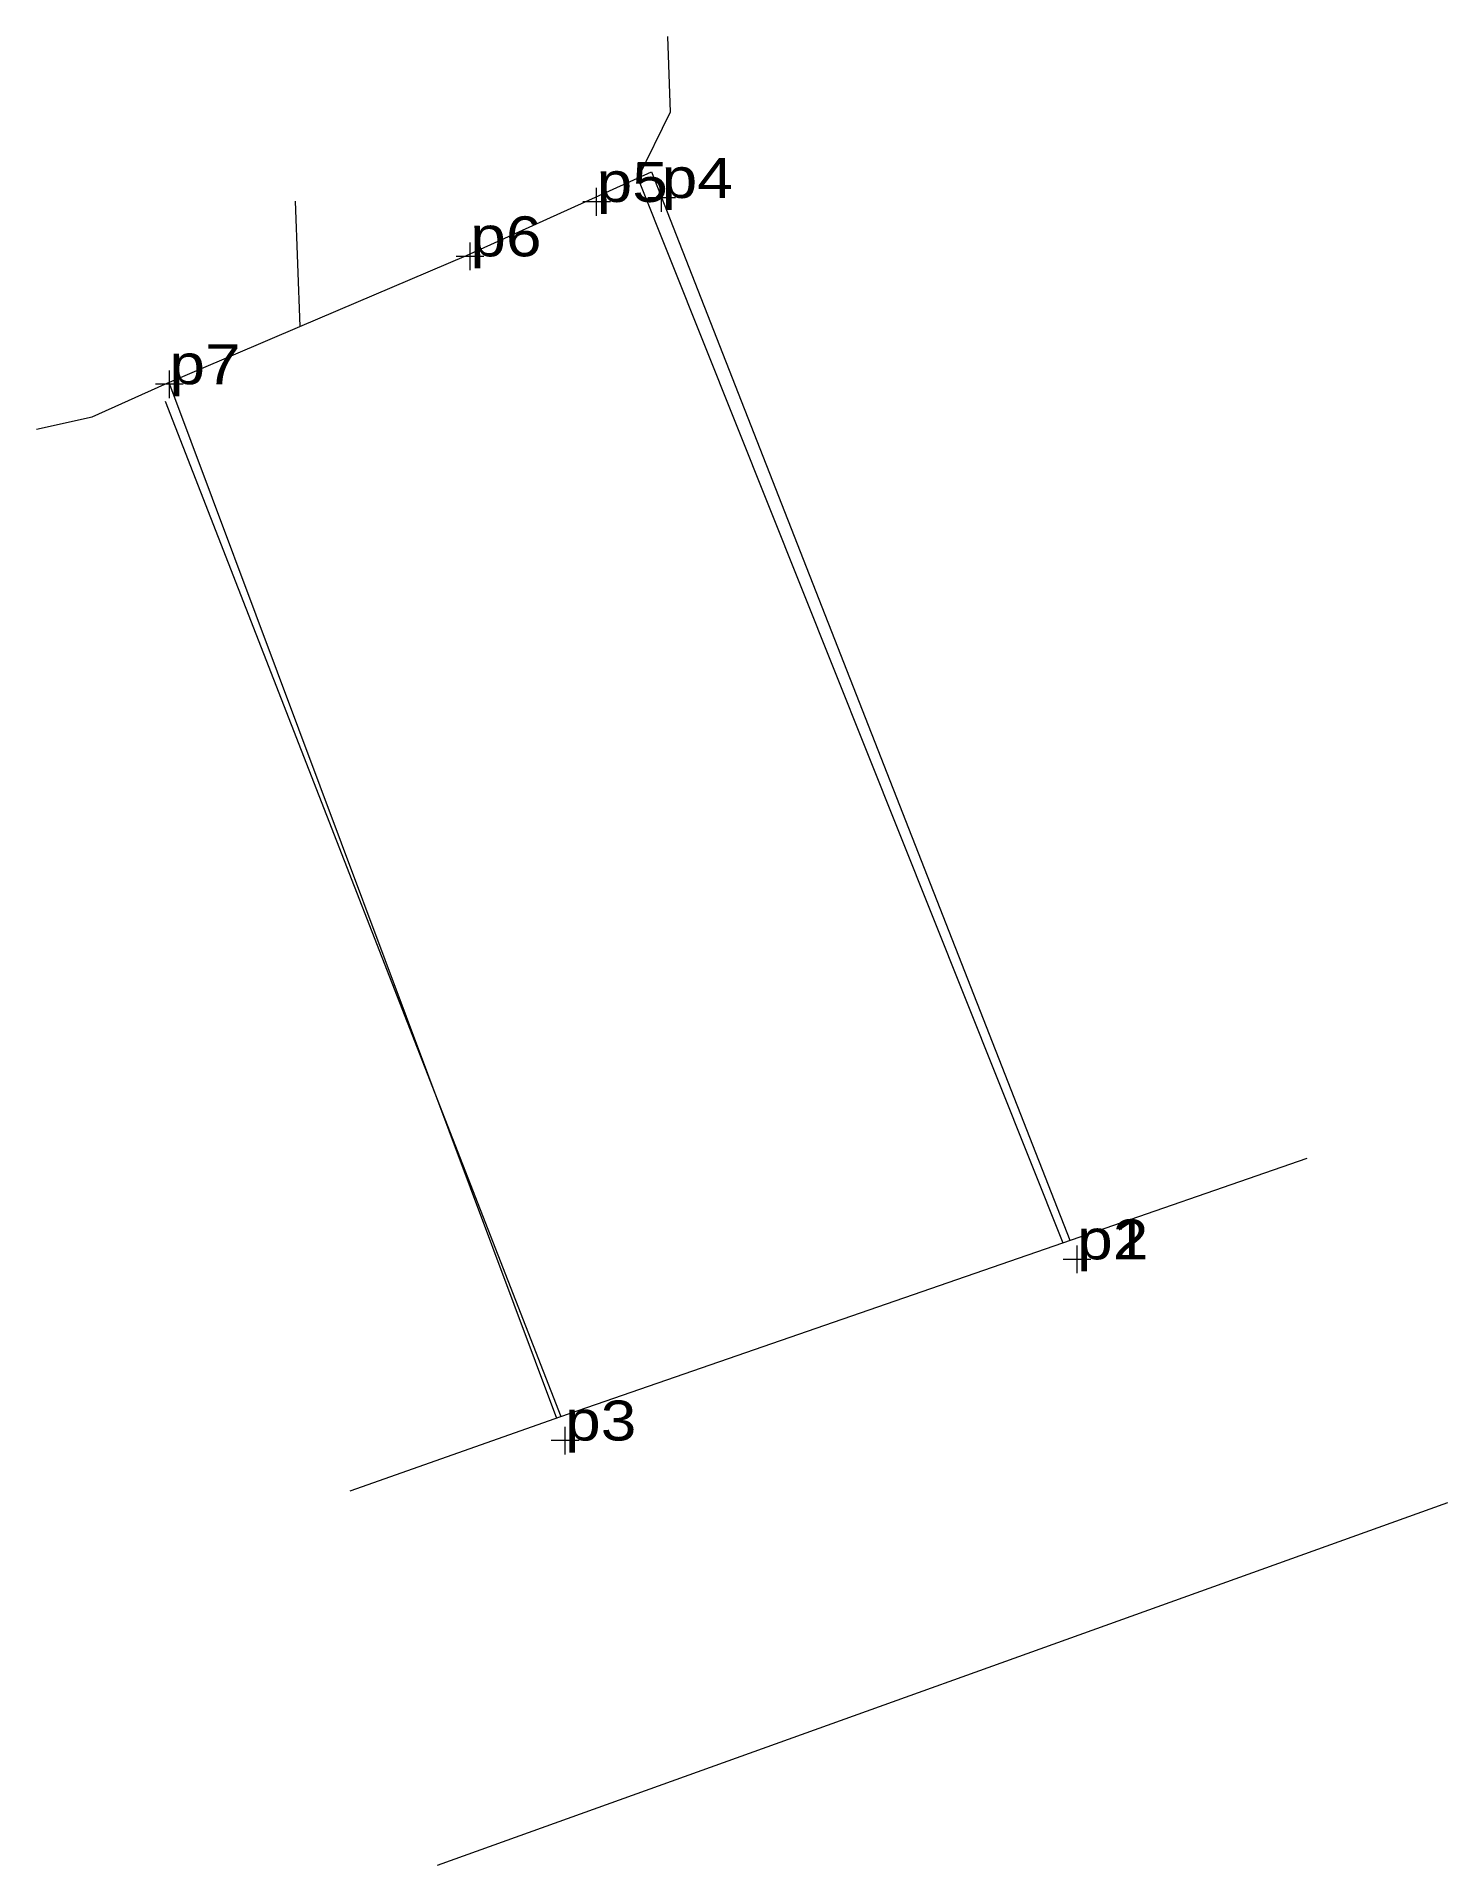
# Model space of a CAD drawing. Header units: metres. Extents: x 536259 to 536925, y 1836872 to 1837376.
# Drawn here: x 536861.9 to 536925.5, y 1836872.4 to 1836954.8 of the extents above; entities outside this region: 3.
import ezdxf

# ---------------------------------------------------------------- set-up
doc = ezdxf.new("R2010")
doc.units = ezdxf.units.M
doc.header["$LTSCALE"] = 0.72
doc.linetypes.add('DASH_DOUBLE_DOT', pattern=[9.2, 5, -1.2, 0.3, -1.2, 0.3, -1.2])
for name, color, linetype, lineweight in [('10', 7, 'Continuous', 13), ('15', 7, 'Continuous', 13), ('40', 7, 'Continuous', 13), ('52', 7, 'DASH_DOUBLE_DOT', 60), ('7', 7, 'Continuous', 13)]:
    doc.layers.add(name, color=color, linetype=linetype, lineweight=lineweight)
doc.layers.add('12', color=7, linetype='Continuous')

msp = doc.modelspace()

# ---------------------------------------------------------------- linework, layer by layer
at = {"layer": '10'}
for p, q in [((536873.59, 1836947.34), (536873.81, 1836941.7)), ((536867.74, 1836938.33), (536885.56, 1836892.6))]:
    msp.add_line(p, q, dxfattribs=at)
for points in [[(536890.36, 1836954.76), (536890.48, 1836951.35), (536889.03, 1836948.38), (536908.17, 1836900.43)], [(536873.81, 1836941.7), (536881.31, 1836944.9), (536889.64, 1836948.66)], [(536861.95, 1836937.08), (536864.45, 1836937.63), (536867.73, 1836939.11), (536873.81, 1836941.7)]]:
    msp.add_lwpolyline(points, dxfattribs=at)
at = {"layer": '15'}
for p, q in [((536889.64, 1836948.66), (536908.48, 1836900.54)), ((536867.93, 1836939.1), (536885.37, 1836892.53))]:
    msp.add_line(p, q, dxfattribs=at)
at = {"layer": '40'}
for p, q in [((536908.17, 1836900.43), (536919.17, 1836904.24)), ((536925.49, 1836888.72), (536879.99, 1836872.38))]:
    msp.add_line(p, q, dxfattribs=at)
msp.add_lwpolyline([(536876.08, 1836889.25), (536885.56, 1836892.6), (536908.17, 1836900.43)], dxfattribs=at)
at = {"layer": '52'}
for points in [[(536258.9, 1837033.37), (536262.4, 1837033.71), (536270.04, 1837035.33), (536269.12, 1837036.63), (536268.82, 1837036.96), (536268.17, 1837038.71), (536268.05, 1837039.15), (536268.68, 1837062.38), (536269.37, 1837086.07), (536269.49, 1837094.66), (536269.4, 1837098.9), (536267.93, 1837110.52), (536268.86, 1837112.7), (536270.61, 1837114.48), (536270.21, 1837116.5), (536269.09, 1837122.15), (536267.09, 1837124.3), (536265.75, 1837125.75), (536265.9, 1837129.33), (536267.03, 1837135.56), (536268.07, 1837139.91), (536268.2, 1837140.33), (536269.44, 1837144.21), (536270.11, 1837146.04), (536275.59, 1837161.04), (536277.45, 1837166.14), (536277.96, 1837167.54), (536283.95, 1837183.25), (536298.3, 1837220.65), (536301.01, 1837227.47), (536305.7, 1837239.17), (536312.74, 1837255.99), (536313.46, 1837256.37), (536314.99, 1837257.19), (536316.45, 1837257.31), (536317.99, 1837256.98), (536318.03, 1837257.05), (536320.24, 1837260.87), (536321, 1837262.19), (536318.67, 1837263.68), (536317.65, 1837265.4), (536317.56, 1837265.87), (536317.36, 1837266.88), (536320.46, 1837274.58), (536326.62, 1837289.42), (536329.75, 1837296.8), (536338.38, 1837317.57), (536339.69, 1837320.77), (536353.13, 1837353.48), (536358.69, 1837366.26), (536361.65, 1837373.05), (536361.82, 1837373.44), (536356.31, 1837375.94), (536355.65, 1837376.24)], [(536355.65, 1837376.24), (536351.2, 1837364.56), (536351.15, 1837364.43), (536347.05, 1837354.39), (536346.94, 1837354.11), (536346.07, 1837352), (536344.28, 1837347.65), (536342.96, 1837344.44), (536339.14, 1837335.13), (536337.09, 1837330.24), (536334.25, 1837323.47), (536333.85, 1837322.51), (536331.18, 1837316.06), (536330.79, 1837315.11), (536329.3, 1837311.4), (536328.13, 1837308.52), (536323.82, 1837297.94), (536321.55, 1837292.58), (536318.17, 1837284.58), (536317.98, 1837284.08), (536314.95, 1837276.14), (536314.91, 1837276.02), (536300.41, 1837241.86), (536300.36, 1837241.75), (536297.81, 1837235.1), (536297.66, 1837234.72), (536295.09, 1837228.65), (536293.51, 1837224.92), (536293.33, 1837224.5), (536287.76, 1837209.93), (536285.2, 1837203.24), (536279.07, 1837186.74), (536266.03, 1837152.71), (536264.57, 1837148.71), (536263.23, 1837145.06), (536261.47, 1837138.8), (536260.46, 1837133.4), (536260.15, 1837131.77), (536260.07, 1837129.67), (536259.88, 1837124.84)], [(536259.88, 1837124.84), (536260.09, 1837121.42), (536261.29, 1837113.69), (536261.35, 1837113.29), (536262.88, 1837101.42), (536263.24, 1837098.62), (536263.28, 1837084.52), (536262.81, 1837070.7), (536262.81, 1837070.63), (536262.34, 1837058.84), (536262.3, 1837058.04), (536262.3, 1837057.95), (536261.92, 1837045.07), (536261.79, 1837040.43), (536261.37, 1837036.99), (536260.45, 1837034.71), (536258.9, 1837033.37)]]:
    msp.add_lwpolyline(points, dxfattribs=at)
at = {"layer": '7'}
for p, q in [((536890.1, 1836946.86), (536890.1, 1836948.11)), ((536887.8, 1836947.31), (536886.55, 1836947.31)), ((536887.17, 1836946.69), (536887.17, 1836947.94)), ((536890.73, 1836947.49), (536889.48, 1836947.49)), ((536881.48, 1836944.24), (536881.48, 1836945.49)), ((536882.1, 1836944.86), (536880.85, 1836944.86)), ((536868.55, 1836939.1), (536867.3, 1836939.1)), ((536867.93, 1836938.47), (536867.93, 1836939.72)), ((536908.81, 1836899.06), (536908.81, 1836900.31)), ((536908.81, 1836899.06), (536908.81, 1836900.31)), ((536909.43, 1836899.68), (536908.18, 1836899.68)), ((536909.43, 1836899.68), (536908.18, 1836899.68)), ((536885.75, 1836890.89), (536885.75, 1836892.14)), ((536886.38, 1836891.52), (536885.13, 1836891.52))]:
    msp.add_line(p, q, dxfattribs=at)

# ---------------------------------------------------------------- texts
at = {"layer": '12', "width": 1.2}
for s, p in [('p5', (536887.17, 1836947.31)), ('p4', (536890.1, 1836947.49)), ('p6', (536881.48, 1836944.86)), ('p7', (536867.93, 1836939.1)), ('p2', (536908.81, 1836899.68)), ('p1', (536908.81, 1836899.68)), ('p3', (536885.75, 1836891.52))]:
    msp.add_text(s, height=1.8, dxfattribs=at).set_placement(p)

doc.saveas('drawing.dxf')
